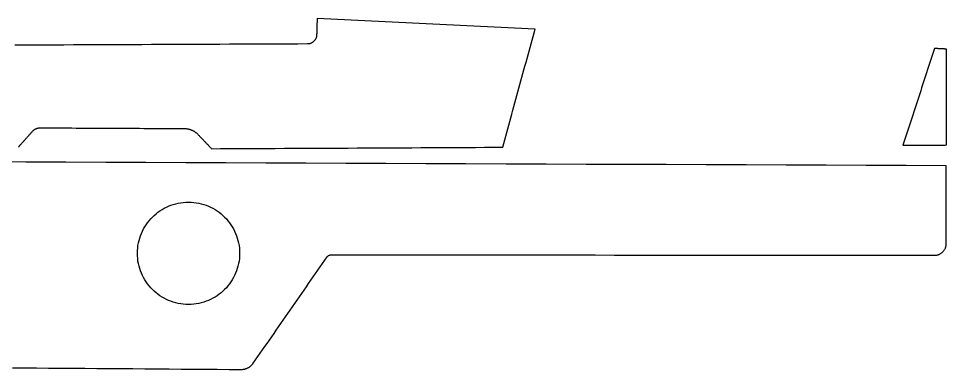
# Model space of a CAD drawing. Header units: metres. Extents: x 168 to 291, y -144 to -57.
# Drawn here: x 229.1 to 290.7, y -83.8 to -60.6 of the extents above; entities that cross this region are included whole.
import ezdxf

# ---------------------------------------------------------------- set-up
doc = ezdxf.new("R2010")
doc.units = ezdxf.units.M

msp = doc.modelspace()

# ---------------------------------------------------------------- linework, layer by layer
for points in [[(263.375902, -61.2775), (262.924036, -61.255656), (262.47217, -61.233812), (262.020304, -61.211968), (261.568438, -61.190124), (261.116572, -61.16828), (260.664706, -61.146436), (260.21284, -61.124592), (259.760974, -61.102748), (259.309108, -61.080904), (258.857242, -61.05906), (258.405376, -61.037216), (257.95351, -61.015372), (257.501644, -60.993528), (257.049778, -60.971684), (256.597912, -60.94984), (256.146046, -60.927996), (255.69418, -60.906152), (255.242314, -60.884308), (254.790448, -60.862464), (254.338582, -60.84062), (253.886716, -60.818776), (253.43485, -60.796932), (252.982984, -60.775088), (252.531118, -60.753244), (252.079252, -60.7314), (251.627386, -60.709556), (251.17552, -60.687712), (250.723654, -60.665868), (250.271788, -60.644024), (249.819922, -60.62218), (249.368056, -60.600336), (248.91619, -60.578492), (248.915174, -60.61202), (248.914158, -60.645548), (248.913142, -60.679076), (248.912126, -60.712604), (248.91111, -60.746132), (248.910094, -60.77966), (248.909078, -60.813188), (248.908062, -60.846716), (248.907046, -60.880244), (248.90603, -60.913772), (248.905014, -60.9473), (248.903998, -60.980828), (248.902982, -61.014356), (248.901966, -61.047884), (248.90095, -61.081412), (248.899934, -61.11494), (248.898918, -61.148468), (248.897902, -61.181996), (248.896886, -61.215524), (248.89587, -61.249052), (248.894854, -61.28258), (248.893838, -61.316108), (248.892822, -61.349636), (248.891806, -61.383164), (248.89079, -61.416692), (248.889774, -61.45022), (248.888758, -61.483748), (248.887742, -61.517276), (248.886726, -61.550804), (248.88571, -61.584332), (248.884694, -61.61786), (248.883678, -61.651388), (248.882916, -61.682884), (248.88063, -61.713872), (248.87682, -61.744352), (248.871486, -61.774578), (248.864628, -61.804042), (248.8565, -61.832998), (248.846848, -61.861446), (248.835926, -61.889132), (248.823734, -61.91631), (248.810272, -61.942726), (248.79554, -61.96838), (248.779538, -61.993272), (248.76252, -62.017148), (248.744486, -62.040262), (248.725182, -62.06236), (248.704862, -62.083696), (248.683526, -62.104016), (248.661428, -62.12332), (248.638314, -62.141354), (248.614438, -62.158372), (248.589546, -62.174374), (248.563892, -62.189106), (248.537476, -62.202568), (248.510298, -62.21476), (248.482612, -62.225682), (248.454164, -62.235334), (248.425208, -62.243462), (248.395744, -62.25032), (248.365518, -62.255654), (248.335038, -62.259464), (248.30405, -62.26175), (248.272554, -62.262512), (247.62587, -62.265306), (246.979186, -62.2681), (246.332502, -62.270894), (245.685818, -62.273688), (245.039134, -62.276482), (244.39245, -62.279276), (243.745766, -62.28207), (243.099082, -62.284864), (242.452398, -62.287658), (241.805714, -62.290452), (241.15903, -62.293246), (240.512346, -62.29604), (239.865662, -62.298834), (239.218978, -62.301628), (238.572294, -62.304422), (237.92561, -62.307216), (237.278926, -62.31001), (236.632242, -62.312804), (235.985558, -62.315598), (235.338874, -62.318392), (234.69219, -62.321186), (234.045506, -62.32398), (233.398822, -62.326774), (232.752138, -62.329568), (232.105454, -62.332362), (231.45877, -62.335156), (230.812086, -62.33795), (230.165402, -62.340744), (229.518718, -62.343538), (228.872034, -62.346332)], [(229.108, -69.085714), (229.140258, -69.049646), (229.172516, -69.013578), (229.204774, -68.97751), (229.237032, -68.941442), (229.26929, -68.905374), (229.301548, -68.869306), (229.333806, -68.833238), (229.366064, -68.79717), (229.398322, -68.761102), (229.43058, -68.725034), (229.462838, -68.688966), (229.495096, -68.652898), (229.527354, -68.61683), (229.559612, -68.580762), (229.59187, -68.544694), (229.624128, -68.508626), (229.656386, -68.472558), (229.688644, -68.43649), (229.720902, -68.400422), (229.75316, -68.364354), (229.785418, -68.328286), (229.817676, -68.292218), (229.849934, -68.25615), (229.882192, -68.220082), (229.91445, -68.184014), (229.946708, -68.147946), (229.978966, -68.111878), (230.011224, -68.07581), (230.043482, -68.039742), (230.05542, -68.026788), (230.067612, -68.014088), (230.080312, -68.001642), (230.093266, -67.989704), (230.106474, -67.97802), (230.119936, -67.966844), (230.133652, -67.955922), (230.147622, -67.945508), (230.161846, -67.935348), (230.176324, -67.925696), (230.191056, -67.916298), (230.206042, -67.907408), (230.221282, -67.899026), (230.236522, -67.890898), (230.252016, -67.883278), (230.267764, -67.875912), (230.283766, -67.869054), (230.299768, -67.862704), (230.316024, -67.856608), (230.332534, -67.85102), (230.349044, -67.84594), (230.365808, -67.841114), (230.382572, -67.836796), (230.39959, -67.832986), (230.416608, -67.829684), (230.43388, -67.826636), (230.451152, -67.824096), (230.468678, -67.822064), (230.486204, -67.82054), (230.50373, -67.819524), (230.52151, -67.819016), (230.53929, -67.818762), (230.838502, -67.820286), (231.137714, -67.82181), (231.436926, -67.823334), (231.736138, -67.824858), (232.03535, -67.826382), (232.334562, -67.827906), (232.633774, -67.82943), (232.932986, -67.830954), (233.232198, -67.832478), (233.53141, -67.834002), (233.830622, -67.835526), (234.129834, -67.83705), (234.429046, -67.838574), (234.728258, -67.840098), (235.02747, -67.841622), (235.326682, -67.843146), (235.625894, -67.84467), (235.925106, -67.846194), (236.224318, -67.847718), (236.52353, -67.849242), (236.822742, -67.850766), (237.121954, -67.85229), (237.421166, -67.853814), (237.720378, -67.855338), (238.01959, -67.856862), (238.318802, -67.858386), (238.618014, -67.85991), (238.917226, -67.861434), (239.216438, -67.862958), (239.51565, -67.864482), (239.814862, -67.866006), (240.114074, -67.86753), (240.145316, -67.868038), (240.176304, -67.869308), (240.207292, -67.87134), (240.238026, -67.874134), (240.26876, -67.87769), (240.29924, -67.882008), (240.329466, -67.887088), (240.359692, -67.89293), (240.389664, -67.899534), (240.419382, -67.9069), (240.448846, -67.915028), (240.478056, -67.923918), (240.507012, -67.93357), (240.535714, -67.94373), (240.564162, -67.954652), (240.592356, -67.966336), (240.620296, -67.978782), (240.647982, -67.991736), (240.67516, -68.005452), (240.702084, -68.01993), (240.728754, -68.034916), (240.754916, -68.050664), (240.780824, -68.067174), (240.806224, -68.084192), (240.83137, -68.101972), (240.856008, -68.12026), (240.880138, -68.13931), (240.904014, -68.158868), (240.927382, -68.179188), (240.950242, -68.200016), (240.972594, -68.221606), (240.994438, -68.243704), (241.02314, -68.273676), (241.051842, -68.303648), (241.080544, -68.33362), (241.109246, -68.363338), (241.137948, -68.39331), (241.16665, -68.423282), (241.195352, -68.453254), (241.224054, -68.483226), (241.252756, -68.513198), (241.281458, -68.542916), (241.31016, -68.572888), (241.338862, -68.60286), (241.367564, -68.632832), (241.396266, -68.662804), (241.424968, -68.692776), (241.45367, -68.722494), (241.482372, -68.752466), (241.511074, -68.782438), (241.539776, -68.81241), (241.568478, -68.842382), (241.59718, -68.872354), (241.625882, -68.902072), (241.654584, -68.932044), (241.683286, -68.962016), (241.711988, -68.991988), (241.74069, -69.02196), (241.769392, -69.051932), (241.798094, -69.08165), (241.826796, -69.111622), (241.855498, -69.141594), (241.8842, -69.171566), (241.912902, -69.201538), (242.516406, -69.19849), (243.11991, -69.195442), (243.723414, -69.192394), (244.326918, -69.189346), (244.930422, -69.186298), (245.533926, -69.18325), (246.13743, -69.180202), (246.740934, -69.177154), (247.344438, -69.174106), (247.947942, -69.171058), (248.551446, -69.16801), (249.15495, -69.164962), (249.758454, -69.161914), (250.361958, -69.158866), (250.965462, -69.155818), (251.568966, -69.15277), (252.17247, -69.149722), (252.775974, -69.146674), (253.379478, -69.143626), (253.982982, -69.140578), (254.586486, -69.13753), (255.18999, -69.134482), (255.793494, -69.131434), (256.396998, -69.128386), (257.000502, -69.125338), (257.604006, -69.12229), (258.20751, -69.119242), (258.811014, -69.116194), (259.414518, -69.113146), (260.018022, -69.110098), (260.621526, -69.10705), (261.22503, -69.104002), (261.29234, -68.8594), (261.35965, -68.614798), (261.42696, -68.370196), (261.49427, -68.125594), (261.56158, -67.880992), (261.62889, -67.63639), (261.6962, -67.391788), (261.76351, -67.147186), (261.83082, -66.902584), (261.89813, -66.657982), (261.96544, -66.41338), (262.03275, -66.168778), (262.10006, -65.924176), (262.16737, -65.679574), (262.23468, -65.434972), (262.30199, -65.19037), (262.3693, -64.945768), (262.43661, -64.701166), (262.50392, -64.456564), (262.57123, -64.211962), (262.63854, -63.96736), (262.70585, -63.722758), (262.77316, -63.478156), (262.84047, -63.233554), (262.90778, -62.988952), (262.97509, -62.74435), (263.0424, -62.499748), (263.10971, -62.255146), (263.17702, -62.010544), (263.24433, -61.765942), (263.31164, -61.52134), (263.37895, -61.276738)], [(289.875214, -62.5602), (289.809428, -62.760606), (289.743642, -62.961012), (289.677856, -63.161418), (289.61207, -63.361824), (289.546284, -63.56223), (289.480498, -63.762636), (289.414712, -63.963042), (289.348926, -64.163448), (289.28314, -64.363854), (289.217354, -64.56426), (289.151568, -64.764666), (289.085782, -64.965072), (289.019996, -65.165478), (288.95421, -65.365884), (288.888424, -65.56629), (288.822638, -65.766696), (288.756852, -65.967102), (288.691066, -66.167508), (288.62528, -66.367914), (288.559494, -66.56832), (288.493708, -66.768726), (288.427922, -66.969132), (288.362136, -67.169538), (288.29635, -67.369944), (288.230564, -67.57035), (288.164778, -67.770756), (288.098992, -67.971162), (288.033206, -68.171568), (287.96742, -68.371974), (287.901634, -68.57238), (287.835848, -68.772786), (287.770062, -68.973192), (287.860486, -68.972684), (287.95091, -68.972176), (288.041334, -68.971668), (288.131758, -68.97116), (288.222182, -68.970652), (288.312606, -68.970144), (288.40303, -68.969636), (288.493454, -68.969128), (288.583878, -68.96862), (288.674302, -68.968112), (288.764726, -68.967604), (288.85515, -68.967096), (288.945574, -68.966588), (289.035998, -68.96608), (289.126422, -68.965572), (289.216846, -68.965064), (289.30727, -68.964556), (289.397694, -68.964048), (289.488118, -68.96354), (289.578542, -68.963032), (289.668966, -68.962524), (289.75939, -68.962016), (289.849814, -68.961508), (289.940238, -68.961), (290.030662, -68.960492), (290.121086, -68.959984), (290.21151, -68.959476), (290.301934, -68.958968), (290.392358, -68.95846), (290.482782, -68.957952), (290.573206, -68.957444), (290.66363, -68.956936), (290.66363, -68.758308), (290.66363, -68.55968), (290.66363, -68.361052), (290.66363, -68.162424), (290.66363, -67.963796), (290.66363, -67.765168), (290.66363, -67.56654), (290.66363, -67.367912), (290.66363, -67.169284), (290.66363, -66.970656), (290.66363, -66.772028), (290.66363, -66.5734), (290.66363, -66.374772), (290.66363, -66.176144), (290.66363, -65.977516), (290.66363, -65.778888), (290.66363, -65.58026), (290.66363, -65.381632), (290.66363, -65.183004), (290.66363, -64.984376), (290.66363, -64.785748), (290.66363, -64.58712), (290.66363, -64.388492), (290.66363, -64.189864), (290.66363, -63.991236), (290.66363, -63.792608), (290.66363, -63.59398), (290.66363, -63.395352), (290.66363, -63.196724), (290.66363, -62.998096), (290.66363, -62.799468), (290.66363, -62.60084), (290.638992, -62.59957), (290.614608, -62.5983), (290.58997, -62.59703), (290.565586, -62.59576), (290.540948, -62.59449), (290.516564, -62.59322), (290.491926, -62.59195), (290.467288, -62.59068), (290.442904, -62.58941), (290.418266, -62.58814), (290.393882, -62.58687), (290.369244, -62.5856), (290.344606, -62.58433), (290.320222, -62.58306), (290.295584, -62.58179), (290.2712, -62.58052), (290.246562, -62.57925), (290.221924, -62.57798), (290.19754, -62.57671), (290.172902, -62.57544), (290.148518, -62.57417), (290.12388, -62.5729), (290.099242, -62.57163), (290.074858, -62.57036), (290.05022, -62.56909), (290.025836, -62.56782), (290.001198, -62.56655), (289.97656, -62.56528), (289.952176, -62.56401), (289.927538, -62.56274), (289.903154, -62.56147), (289.878516, -62.5602)], [(228.710236, -83.723988), (229.508812, -83.729576), (230.307388, -83.735164), (231.105964, -83.740752), (231.90454, -83.74634), (232.703116, -83.751928), (233.501692, -83.757516), (234.300268, -83.763104), (235.098844, -83.768692), (235.89742, -83.77428), (236.695996, -83.779868), (237.494572, -83.785456), (238.293148, -83.791044), (239.091724, -83.796632), (239.8903, -83.80222), (240.688876, -83.807808), (241.487452, -83.813396), (242.286028, -83.818984), (243.084604, -83.824572), (243.88318, -83.83016), (243.912644, -83.829652), (243.941854, -83.828382), (243.971064, -83.826096), (244.00002, -83.823048), (244.028976, -83.819238), (244.057678, -83.814412), (244.086126, -83.808824), (244.11432, -83.802474), (244.14226, -83.795362), (244.169946, -83.787234), (244.197378, -83.778344), (244.224556, -83.768692), (244.251226, -83.758278), (244.277642, -83.747102), (244.303804, -83.735164), (244.329458, -83.722464), (244.354858, -83.709002), (244.37975, -83.694778), (244.404388, -83.679792), (244.428518, -83.664044), (244.45214, -83.647788), (244.475254, -83.63077), (244.49786, -83.61299), (244.519958, -83.594448), (244.541548, -83.575398), (244.56263, -83.555586), (244.583204, -83.535012), (244.60327, -83.51393), (244.622828, -83.492086), (244.641624, -83.469734), (244.659912, -83.44662), (244.677438, -83.422998), (244.8306, -83.20278), (244.983762, -82.982562), (245.136924, -82.762344), (245.290086, -82.542126), (245.443248, -82.321908), (245.59641, -82.10169), (245.749572, -81.881472), (245.902734, -81.661254), (246.055896, -81.441036), (246.209058, -81.220818), (246.36222, -81.0006), (246.515382, -80.780382), (246.668544, -80.560164), (246.821706, -80.339946), (246.974868, -80.119728), (247.12803, -79.89951), (247.281192, -79.679292), (247.434354, -79.459074), (247.587516, -79.238856), (247.740678, -79.018638), (247.89384, -78.79842), (248.047002, -78.578202), (248.200164, -78.357984), (248.353326, -78.137766), (248.506488, -77.917548), (248.65965, -77.69733), (248.812812, -77.477112), (248.965974, -77.256894), (249.119136, -77.036676), (249.272298, -76.816458), (249.42546, -76.59624), (249.578622, -76.376022), (249.584718, -76.36764), (249.591068, -76.359512), (249.597672, -76.351638), (249.60453, -76.344018), (249.611642, -76.336652), (249.619008, -76.32954), (249.626374, -76.322682), (249.633994, -76.315824), (249.641868, -76.30922), (249.649996, -76.30287), (249.658124, -76.296774), (249.666506, -76.290932), (249.675142, -76.285344), (249.683778, -76.28001), (249.692668, -76.27493), (249.701558, -76.270104), (249.710702, -76.265532), (249.719846, -76.261214), (249.729244, -76.25715), (249.738642, -76.253594), (249.748294, -76.250292), (249.757946, -76.247244), (249.767598, -76.24445), (249.777504, -76.24191), (249.78741, -76.239624), (249.797316, -76.237592), (249.807476, -76.235814), (249.817636, -76.234544), (249.827796, -76.233528), (249.83821, -76.232766), (249.848624, -76.232258), (249.859038, -76.232004), (251.10948, -76.23302), (252.360176, -76.234036), (253.610618, -76.235052), (254.86106, -76.236068), (256.111502, -76.237084), (257.361944, -76.2381), (258.61264, -76.239116), (259.863082, -76.240132), (261.113524, -76.241148), (262.363966, -76.242164), (263.614408, -76.24318), (264.86485, -76.244196), (266.115292, -76.245212), (267.365988, -76.246228), (268.61643, -76.247244), (269.866872, -76.24826), (271.117314, -76.249276), (272.367756, -76.250292), (273.618198, -76.251308), (274.86864, -76.252324), (276.119082, -76.25334), (277.369524, -76.254356), (278.619966, -76.255372), (279.870662, -76.256388), (281.121104, -76.257404), (282.371546, -76.25842), (283.621988, -76.259436), (284.87243, -76.260452), (286.122872, -76.261468), (287.373314, -76.262484), (288.623756, -76.2635), (289.874198, -76.264516), (289.91433, -76.2635), (289.953954, -76.260452), (289.99307, -76.255626), (290.031424, -76.248768), (290.06927, -76.240132), (290.106354, -76.229718), (290.142676, -76.217526), (290.177982, -76.203556), (290.212526, -76.188062), (290.246054, -76.17079), (290.27882, -76.151994), (290.31057, -76.131674), (290.34105, -76.10983), (290.370514, -76.086716), (290.398708, -76.062332), (290.425886, -76.036424), (290.451794, -76.009246), (290.476178, -75.981052), (290.499292, -75.951588), (290.521136, -75.921108), (290.541456, -75.889358), (290.560252, -75.856592), (290.577524, -75.823064), (290.593272, -75.78852), (290.607242, -75.753214), (290.619434, -75.716892), (290.629848, -75.679808), (290.638484, -75.641962), (290.645342, -75.603608), (290.650422, -75.564492), (290.65347, -75.524868), (290.654486, -75.484736), (290.654486, -75.3237), (290.654486, -75.162918), (290.654486, -75.001882), (290.654486, -74.840846), (290.654486, -74.680064), (290.654486, -74.519028), (290.654486, -74.358246), (290.654486, -74.19721), (290.654486, -74.036428), (290.654486, -73.875392), (290.654486, -73.714356), (290.654486, -73.553574), (290.654486, -73.392538), (290.654486, -73.231756), (290.654486, -73.07072), (290.654486, -72.909684), (290.654486, -72.748902), (290.654486, -72.587866), (290.654486, -72.427084), (290.654486, -72.266048), (290.654486, -72.105266), (290.654486, -71.94423), (290.654486, -71.783194), (290.654486, -71.622412), (290.654486, -71.461376), (290.654486, -71.300594), (290.654486, -71.139558), (290.654486, -70.978522), (290.654486, -70.81774), (290.654486, -70.656704), (290.654486, -70.495922), (290.654486, -70.334886), (287.99917, -70.324218), (285.343854, -70.31355), (282.688538, -70.302882), (280.033222, -70.292214), (277.377906, -70.281546), (274.72259, -70.270878), (272.067274, -70.26021), (269.411958, -70.249542), (266.756642, -70.238874), (264.101326, -70.228206), (261.44601, -70.217538), (258.790694, -70.20687), (256.135378, -70.196202), (253.480062, -70.185534), (250.824746, -70.174866), (248.16943, -70.164198), (245.514114, -70.15353), (242.858798, -70.142862), (240.203482, -70.132194), (237.548166, -70.121526), (234.89285, -70.110858), (232.237534, -70.10019), (229.582218, -70.089522), (226.926902, -70.078854)], [(243.773452, -76.13269), (243.769134, -76.307188), (243.755926, -76.4794), (243.734336, -76.649072), (243.704618, -76.81595), (243.666772, -76.980034), (243.621052, -77.140816), (243.567712, -77.298296), (243.507006, -77.45222), (243.439188, -77.602334), (243.364258, -77.748638), (243.282724, -77.890624), (243.194586, -78.028292), (243.100098, -78.161134), (242.999514, -78.28915), (242.893088, -78.412086), (242.78082, -78.529942), (242.662964, -78.64221), (242.540028, -78.748636), (242.412012, -78.84922), (242.27917, -78.943708), (242.141502, -79.031846), (241.999516, -79.11338), (241.853212, -79.18831), (241.703098, -79.256128), (241.549174, -79.316834), (241.391694, -79.370174), (241.230912, -79.415894), (241.066828, -79.45374), (240.89995, -79.483458), (240.730278, -79.505048), (240.558066, -79.518256), (240.383568, -79.522574), (240.20907, -79.518256), (240.036858, -79.505048), (239.867186, -79.483458), (239.700308, -79.45374), (239.536224, -79.415894), (239.375442, -79.370174), (239.217962, -79.316834), (239.064038, -79.256128), (238.913924, -79.18831), (238.76762, -79.11338), (238.625634, -79.031846), (238.487966, -78.943708), (238.355124, -78.84922), (238.227108, -78.748636), (238.104172, -78.64221), (237.986316, -78.529942), (237.874048, -78.412086), (237.767622, -78.28915), (237.667038, -78.161134), (237.57255, -78.028292), (237.484412, -77.890624), (237.402878, -77.748638), (237.327948, -77.602334), (237.26013, -77.45222), (237.199424, -77.298296), (237.146084, -77.140816), (237.100364, -76.980034), (237.062518, -76.81595), (237.0328, -76.649072), (237.01121, -76.4794), (236.998002, -76.307188), (236.993684, -76.13269), (236.998002, -75.958192), (237.01121, -75.78598), (237.0328, -75.616308), (237.062518, -75.44943), (237.100364, -75.285346), (237.146084, -75.124564), (237.199424, -74.967084), (237.26013, -74.81316), (237.327948, -74.663046), (237.402878, -74.516996), (237.484412, -74.37501), (237.57255, -74.237342), (237.667038, -74.1045), (237.767622, -73.976484), (237.874048, -73.853548), (237.986316, -73.735692), (238.104172, -73.623424), (238.227108, -73.516998), (238.355124, -73.416414), (238.487966, -73.321926), (238.625634, -73.233788), (238.76762, -73.152254), (238.913924, -73.077324), (239.064038, -73.009506), (239.217962, -72.9488), (239.375442, -72.89546), (239.536224, -72.84974), (239.700308, -72.811894), (239.867186, -72.782176), (240.036858, -72.760586), (240.20907, -72.747378), (240.383568, -72.74306), (240.558066, -72.747378), (240.730278, -72.760586), (240.89995, -72.782176), (241.066828, -72.811894), (241.230912, -72.84974), (241.391694, -72.89546), (241.549174, -72.9488), (241.703098, -73.009506), (241.853212, -73.077324), (241.999516, -73.152254), (242.141502, -73.233788), (242.27917, -73.321926), (242.412012, -73.416414), (242.540028, -73.516998), (242.662964, -73.623424), (242.78082, -73.735692), (242.893088, -73.853548), (242.999514, -73.976484), (243.100098, -74.1045), (243.194586, -74.237342), (243.282724, -74.37501), (243.364258, -74.516996), (243.439188, -74.663046), (243.507006, -74.81316), (243.567712, -74.967084), (243.621052, -75.124564), (243.666772, -75.285346), (243.704618, -75.44943), (243.734336, -75.616308), (243.755926, -75.78598), (243.769134, -75.958192), (243.773452, -76.13269)]]:
    msp.add_lwpolyline(points)

doc.saveas('drawing.dxf')
